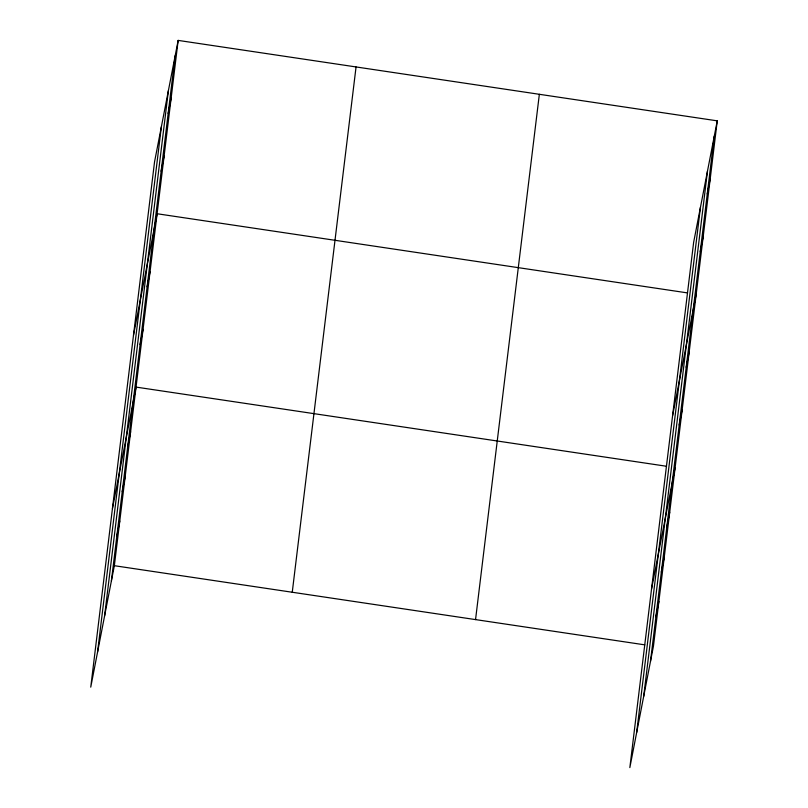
<?xml version="1.0" encoding="UTF-8"?>
<svg xmlns="http://www.w3.org/2000/svg" width="808" height="808" viewBox="0 0 808 808"><rect width="100%" height="100%" fill="white"/><g stroke="black" fill="none" stroke-linecap="round" stroke-linejoin="round"><path stroke-width="1.21" d="M97.556 652.117L161.358 126.816M104.575 616.019L168.377 90.718M111.383 580.982L175.184 55.681M178.154 40.4L154.55 161.852L90.748 687.154L114.352 565.701L178.154 40.4L717.251 120.847L653.45 646.148L629.846 767.6L693.648 242.299L717.251 120.847M292.254 592.244L356.055 66.953M475.548 619.595L539.35 94.304M636.654 732.563L700.455 207.272M643.673 696.466L707.475 171.165M650.48 661.429L714.282 136.138M168.165 113.463L171.134 98.182M161.146 171.246L164.125 155.964M133.492 335.199L157.106 213.746L687.547 292.91M147.117 286.81L150.086 271.528M140.097 344.592L143.067 329.31M112.443 508.545L136.047 387.093L666.499 466.256M127.654 447.026L130.623 431.745M122.23 491.678L125.2 476.397M116.806 536.33L119.776 521.049M707.263 193.92L710.232 178.629M700.243 251.702L703.212 236.411M672.589 415.655L696.193 294.203M686.204 367.266L689.184 351.985M679.195 425.048L682.164 409.767M651.531 589.002L675.145 467.549M666.751 527.483L669.721 512.191M661.328 572.135L664.297 556.843M655.904 616.777L658.874 601.495M114.352 565.701L644.804 644.855"/></g></svg>
